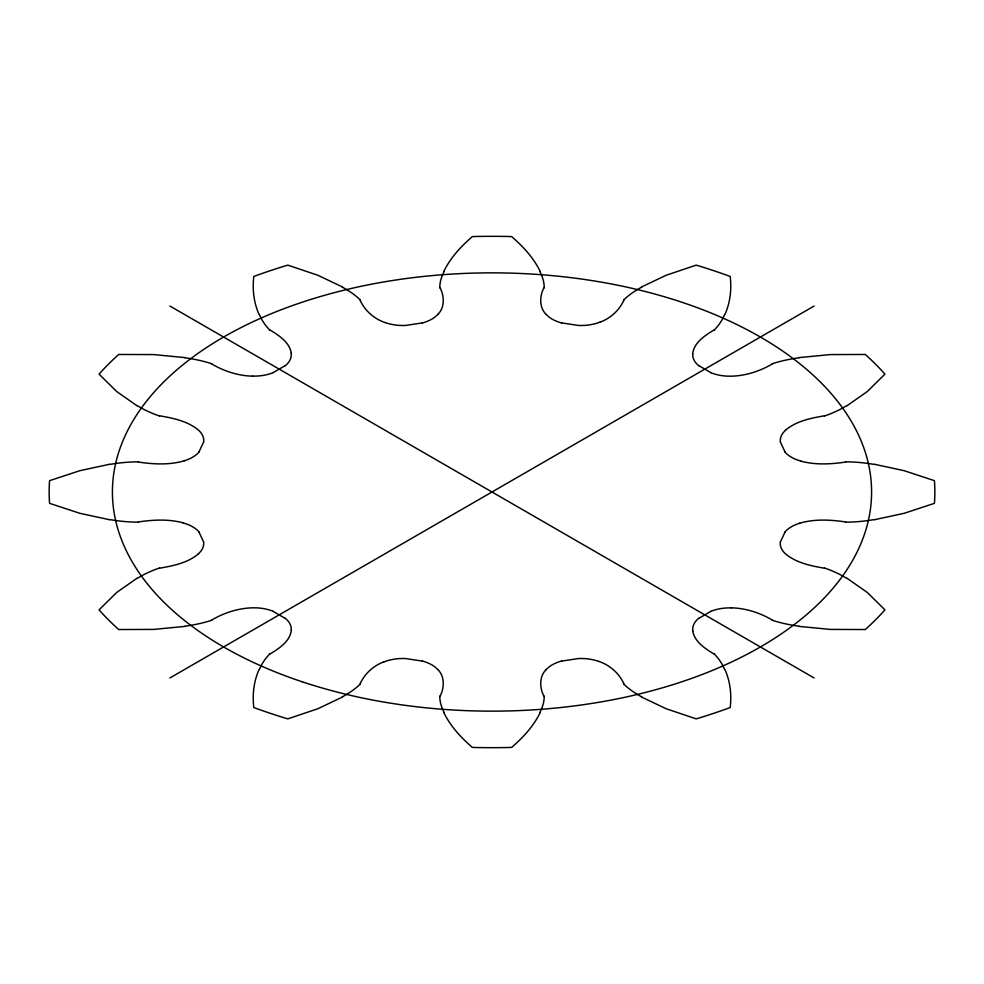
<?xml version="1.0" encoding="UTF-8"?>
<svg xmlns="http://www.w3.org/2000/svg" width="984" height="984" viewBox="0 0 984 984"><rect width="100%" height="100%" fill="white"/><g stroke="black" fill="none" stroke-linecap="round" stroke-linejoin="round"><path stroke-width="1.48" d="M291.362 630.166C289.948 641.531 279.161 648.419 270.182 653.88M692.638 353.834C694.052 342.469 704.839 335.581 713.818 330.12M203.479 442.308L199.088 451.754M780.521 541.692L784.912 532.246M543.906 287.783C539.589 296.11 539.084 307.365 546.095 314.425M440.094 696.217C444.411 687.89 444.916 676.635 437.905 669.575M259.222 669.255C253.737 681.149 252.285 694.606 253.786 707.533A442.849 255.68 0 0 0 287.795 718.874L317.906 708.714L342.493 697.016M724.778 314.745C730.263 302.851 731.715 289.394 730.214 276.467A442.849 255.68 0 0 0 696.205 265.127L666.094 275.286L641.506 286.984M443.919 271.301C450.463 257.648 461.066 246.43 472.369 236.578A442.849 255.68 0 0 1 511.631 236.578C522.934 246.43 533.537 257.648 540.081 271.301M540.081 712.699C533.537 726.352 522.934 737.569 511.631 747.422A442.849 255.68 0 0 1 472.369 747.422C461.066 737.569 450.463 726.352 443.919 712.699M360.095 683.843C364.646 673.622 373.6 665.676 384.043 661.777M623.905 300.157C619.354 310.378 610.4 318.324 599.957 322.223M438.458 313.798C444.952 306.688 444.239 295.877 440.094 287.783M545.542 670.202C539.048 677.312 539.761 688.124 543.906 696.217M198.583 553.734C187.796 562.934 173.307 565.825 159.715 568.162M785.416 430.266C796.204 421.066 810.693 418.175 824.284 415.838M285.163 365.679L273.195 372.592M698.837 618.321L710.805 611.408M136.899 578.309L116.629 592.516L99.04 609.895A442.849 255.68 0 0 0 118.67 629.526L153.553 629.428L184.98 626.39M847.101 405.691L867.371 391.484L884.96 374.104A442.849 255.68 0 0 0 865.33 354.474L830.447 354.572L799.02 357.61M169.912 677.951L814.088 306.049M211.621 620.068C223.725 613.032 237.415 608.407 251.473 607.866A33.05 19.09 0 0 1 273.281 611.335M772.379 363.932C760.275 370.968 746.585 375.593 732.526 376.134A33.05 19.09 0 0 1 710.719 372.665M184.426 460.77C169.457 465.161 153.529 464.325 138.277 462.037M799.574 523.23C814.543 518.839 830.471 519.675 845.723 521.963M422.284 322.887L405.925 325.421A32.816 18.954 0 0 1 385.125 322.531M561.716 661.113L578.075 658.579A32.816 18.954 0 0 1 598.875 661.469M109.728 464.239L79.876 470.684L49.581 480.659A442.849 255.68 0 0 0 49.581 503.341L79.876 513.316L109.728 519.761M874.272 519.761L904.124 513.316L934.419 503.341A442.849 255.68 0 0 0 934.419 480.659L904.124 470.684L874.272 464.239M138.277 521.963C153.172 519.724 168.67 518.9 183.344 522.91M845.723 462.037C830.828 464.276 815.33 465.1 800.656 461.09M252.679 376.159C238.214 375.863 224.069 371.177 211.621 363.932M731.321 607.841C745.786 608.137 759.931 612.823 772.379 620.068M184.98 357.61L153.553 354.572L118.67 354.474A442.849 255.68 0 0 0 99.04 374.104L116.629 391.484L136.899 405.691M799.02 626.39L830.447 629.428L865.33 629.526A442.849 255.68 0 0 0 884.96 609.895L867.371 592.516L847.101 578.309M159.715 415.838C173.049 418.102 187.132 420.98 197.932 429.676A33.05 19.09 0 0 1 203.627 442.308M824.284 568.162C810.951 565.898 796.868 563.02 786.068 554.324A33.05 19.09 0 0 1 780.374 541.692M561.716 322.887L578.075 325.421A33.05 19.09 0 0 0 599.883 322.149M422.284 661.113L405.925 658.579A33.05 19.09 0 0 0 384.117 661.851M385.064 322.592C374.203 318.828 364.793 310.723 360.095 300.157M598.936 661.408C609.797 665.172 619.207 673.277 623.905 683.843M710.805 372.592L698.837 365.679M273.195 611.408L285.163 618.321M342.493 286.984L317.906 275.286L287.795 265.127A442.849 255.68 0 0 0 253.786 276.467C252.285 289.394 253.737 302.851 259.222 314.745M641.506 697.016L666.094 708.714L696.205 718.874A442.849 255.68 0 0 0 730.214 707.533C731.715 694.606 730.263 681.149 724.778 669.255M169.912 306.049L814.088 677.951M270.182 330.12C279.025 335.483 289.407 342.149 291.301 353.133M713.818 653.88C704.974 648.518 694.593 641.851 692.699 630.867M784.912 451.754L780.521 442.308M199.088 532.246L203.479 541.692M714.126 653.77A101.512 58.609 0 0 1 724.458 669.292M692.834 630.867A33.05 19.09 0 0 1 698.701 618.272M710.731 611.359A32.816 18.954 0 0 1 731.309 607.903M799.094 626.205A101.512 58.609 0 0 1 772.206 620.252M824.469 567.977A101.512 58.609 0 0 1 846.867 578.444M784.789 532.221A32.816 18.954 0 0 1 799.635 523.291M874.173 519.577A101.512 58.609 0 0 1 845.723 522.184M845.723 461.816A101.512 58.609 0 0 1 874.173 464.423M800.718 461.016A33.05 19.09 0 0 1 784.765 451.791M780.398 442.308A32.816 18.954 0 0 1 785.527 430.303M846.867 405.556A101.512 58.609 0 0 1 824.469 416.023M772.206 363.748A101.512 58.609 0 0 1 799.094 357.795M698.726 365.716A32.816 18.954 0 0 1 692.761 353.834M724.458 314.708A101.512 58.609 0 0 1 714.126 330.23M623.598 300.046A101.512 58.609 0 0 1 641.716 287.119M561.667 322.961A32.816 18.954 0 0 1 546.206 314.388M539.773 271.35A101.512 58.609 0 0 1 544.275 287.783M439.725 287.783A101.512 58.609 0 0 1 444.227 271.35M438.335 313.761A33.05 19.09 0 0 1 422.345 322.973M342.284 287.119A101.512 58.609 0 0 1 360.402 300.046M269.874 330.23A101.512 58.609 0 0 1 259.542 314.708M291.166 353.133A33.05 19.09 0 0 1 285.298 365.728M273.269 372.641A32.816 18.954 0 0 1 252.691 376.097M184.906 357.795A101.512 58.609 0 0 1 211.794 363.748M159.531 416.023A101.512 58.609 0 0 1 137.133 405.556M199.211 451.779A32.816 18.954 0 0 1 184.365 460.709M109.827 464.423A101.512 58.609 0 0 1 138.277 461.816M138.277 522.184A101.512 58.609 0 0 1 109.827 519.577M183.282 522.984A33.05 19.09 0 0 1 199.235 532.209M203.602 541.692A32.816 18.954 0 0 1 198.473 553.697M137.133 578.444A101.512 58.609 0 0 1 159.531 567.977M211.794 620.252A101.512 58.609 0 0 1 184.906 626.205M285.274 618.284A32.816 18.954 0 0 1 291.239 630.166M259.542 669.292A101.512 58.609 0 0 1 269.874 653.77M360.402 683.954A101.512 58.609 0 0 1 342.284 696.881M422.333 661.039A32.816 18.954 0 0 1 437.794 669.612M444.227 712.65A101.512 58.609 0 0 1 439.725 696.217M544.275 696.217A101.512 58.609 0 0 1 539.773 712.65M545.665 670.239A33.05 19.09 0 0 1 561.655 661.027M641.716 696.881A101.512 58.609 0 0 1 623.598 683.954M302.211 681.789A379.59 219.149 0 0 0 871.59 492A379.59 219.149 0 0 0 302.211 302.211A379.59 219.149 0 0 0 302.211 681.789"/></g></svg>
